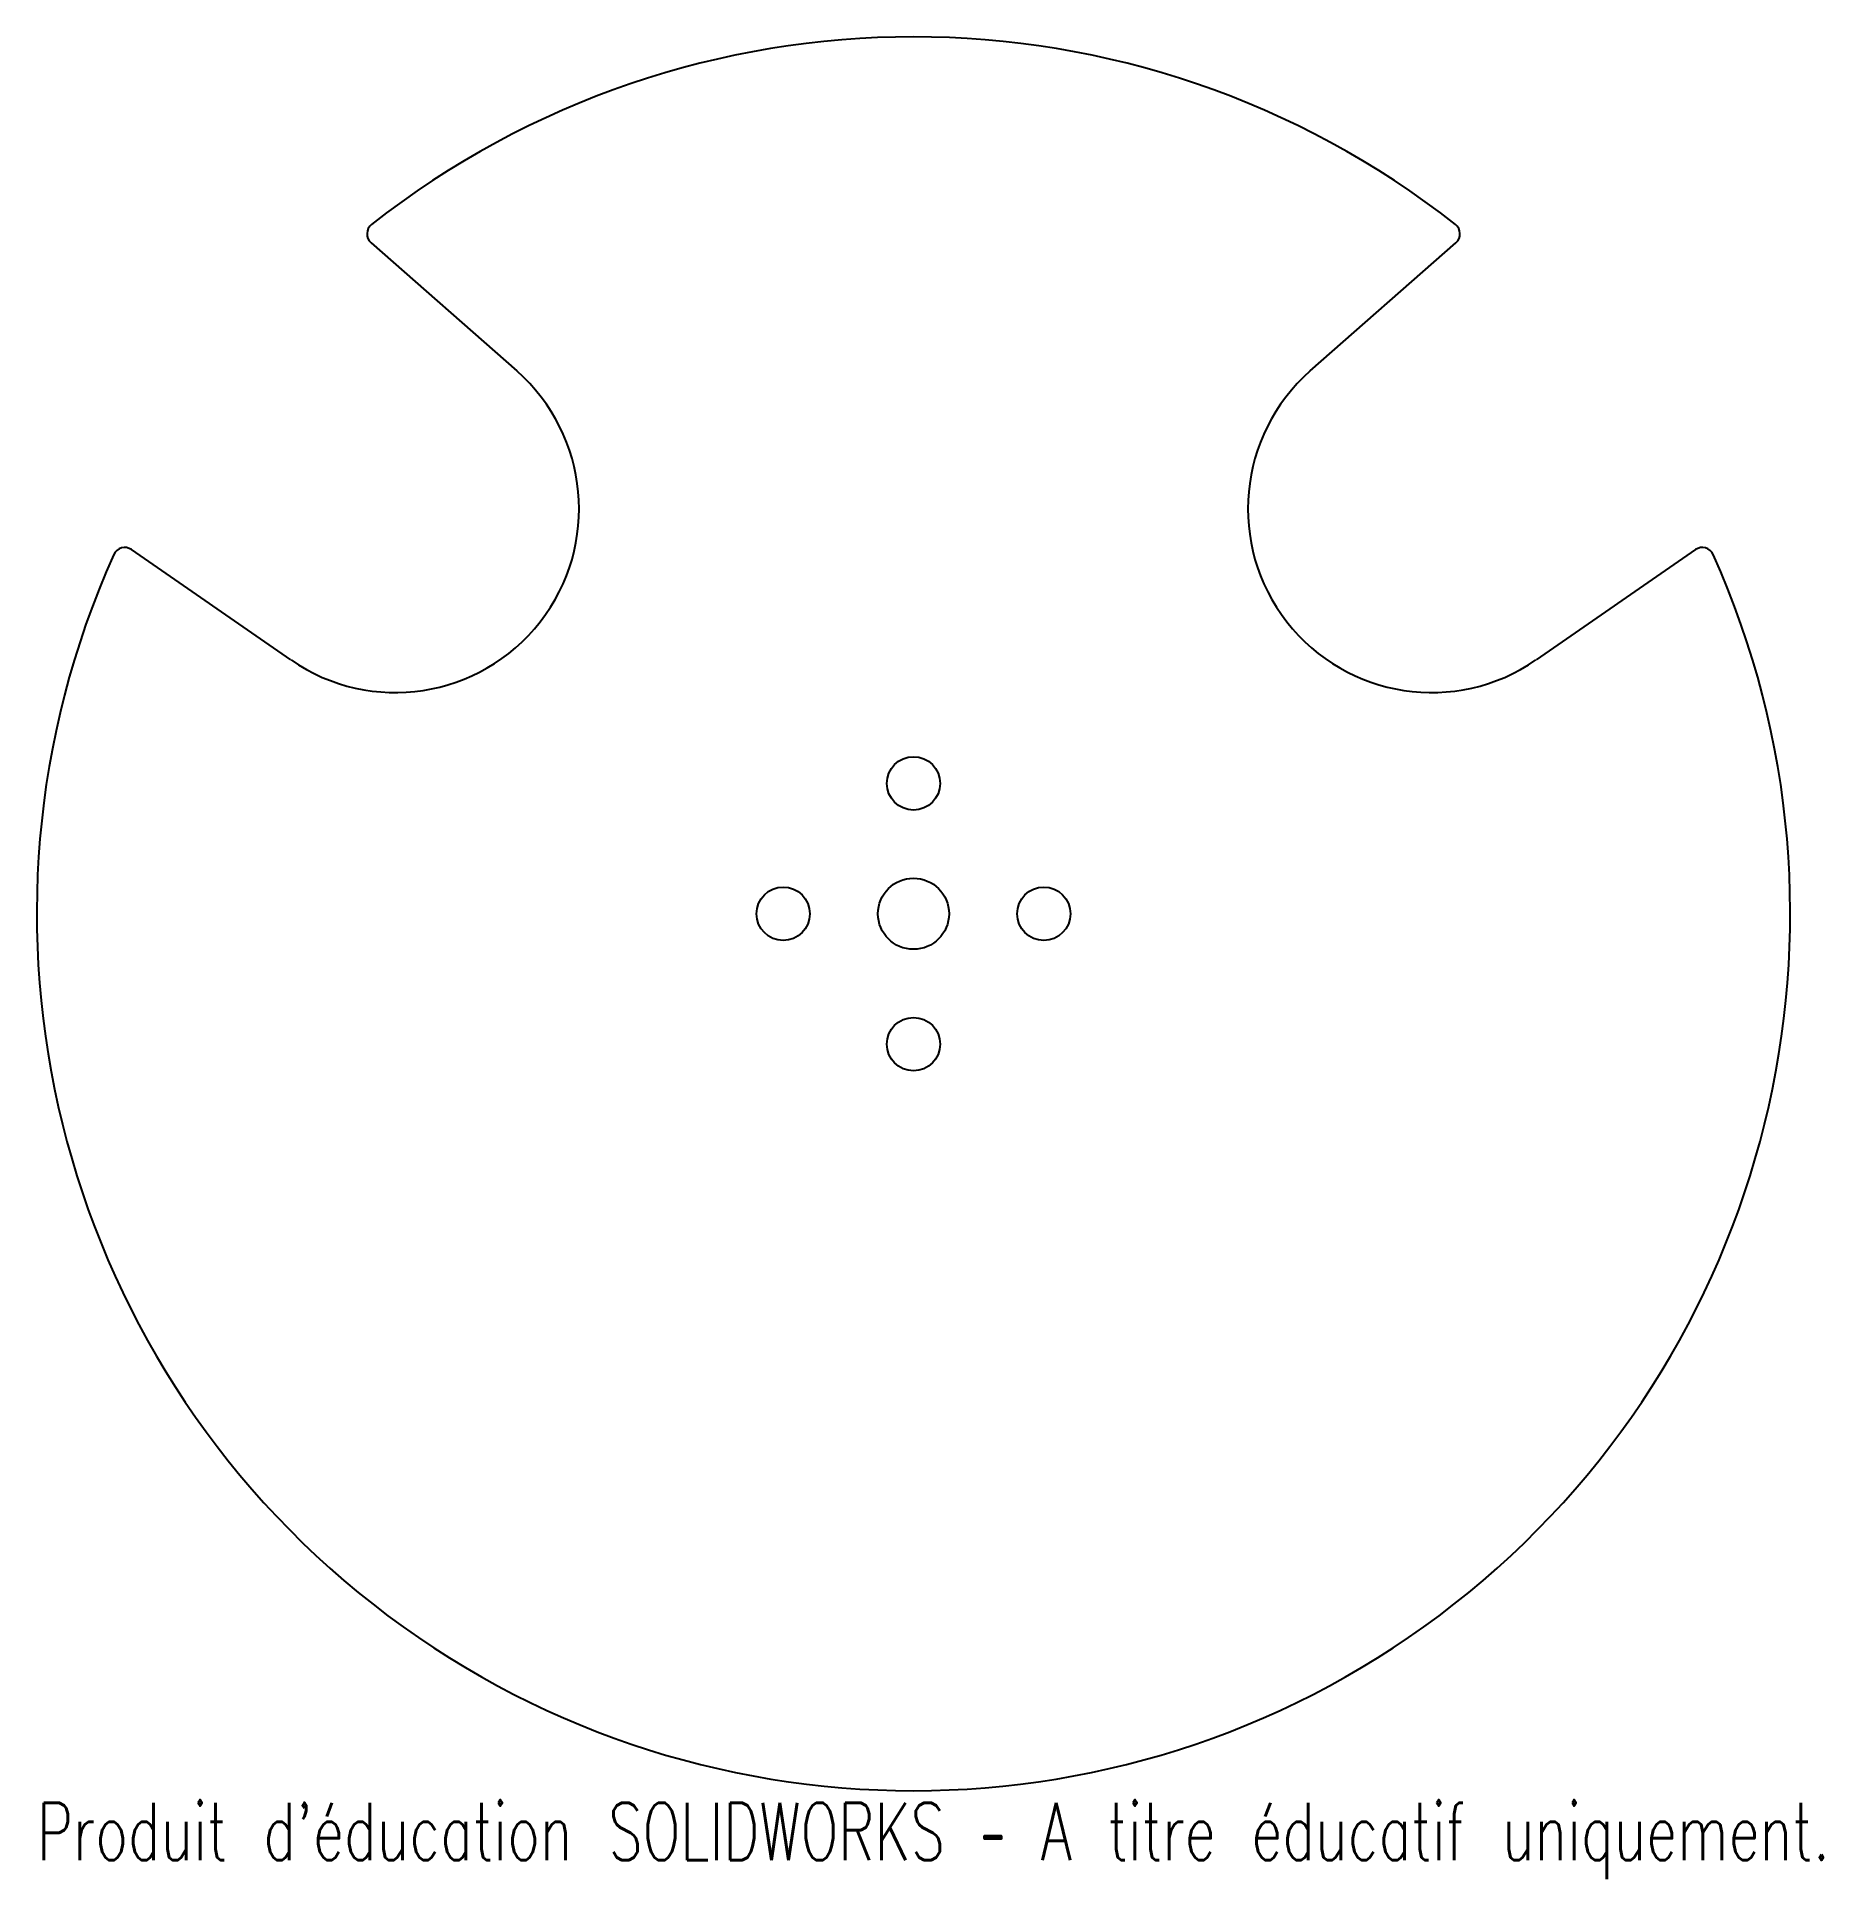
# Model space of a CAD drawing. Header units: millimetres. Extents: x -74 to 77, y -81 to 74.
import ezdxf

# ---------------------------------------------------------------- set-up
doc = ezdxf.new("R2010")
doc.units = ezdxf.units.MM
doc.styles.add('SLDTEXTSTYLE0', font='TXT', dxfattribs={"width": 0.7, "bigfont": 'bigfont'})

msp = doc.modelspace()

# ---------------------------------------------------------------- linework, layer by layer
at = {"color": 7, "linetype": 'Continuous', "lineweight": 25}
for p, q in [((-45.79, 56.63), (-33.49, 45.81)), ((33.49, 45.81), (45.79, 56.63)), ((-52.55, 21.42), (-66.02, 30.73)), ((66.02, 30.73), (52.55, 21.42))]:
    msp.add_line(p, q, dxfattribs=at)
for centre, radius in [((0, 11), 2.25), ((-11, 0), 2.25), ((0, 0), 3), ((11, 0), 2.25), ((0, -11), 2.25)]:
    msp.add_circle(centre, radius, dxfattribs=at)
for centre, radius, start, end in [((0, 0), 74, 51.8127, 128.1873), ((-45.13, 57.38), 1, 128.1873, 228.6512), ((45.13, 57.38), 1, 311.3488, 51.8127), ((-43.73, 34.17), 15.5, 235.3488, 48.6512), ((43.73, 34.17), 15.5, 131.3488, 304.6512), ((0, 0), 74, 155.8127, 24.1873), ((-66.59, 29.91), 1, 55.3488, 155.8127), ((66.59, 29.91), 1, 24.1873, 124.6512)]:
    msp.add_arc(centre, radius, start, end, dxfattribs=at)

# ---------------------------------------------------------------- texts
at = {"color": 7, "linetype": 'Continuous', "insert": (-74, -75.02), "char_height": 4.8336, "attachment_point": 1, "style": 'SLDTEXTSTYLE0'}
msp.add_mtext("Produit d'éducation SOLIDWORKS – A titre éducatif uniquement.", dxfattribs=at)

doc.saveas('drawing.dxf')
